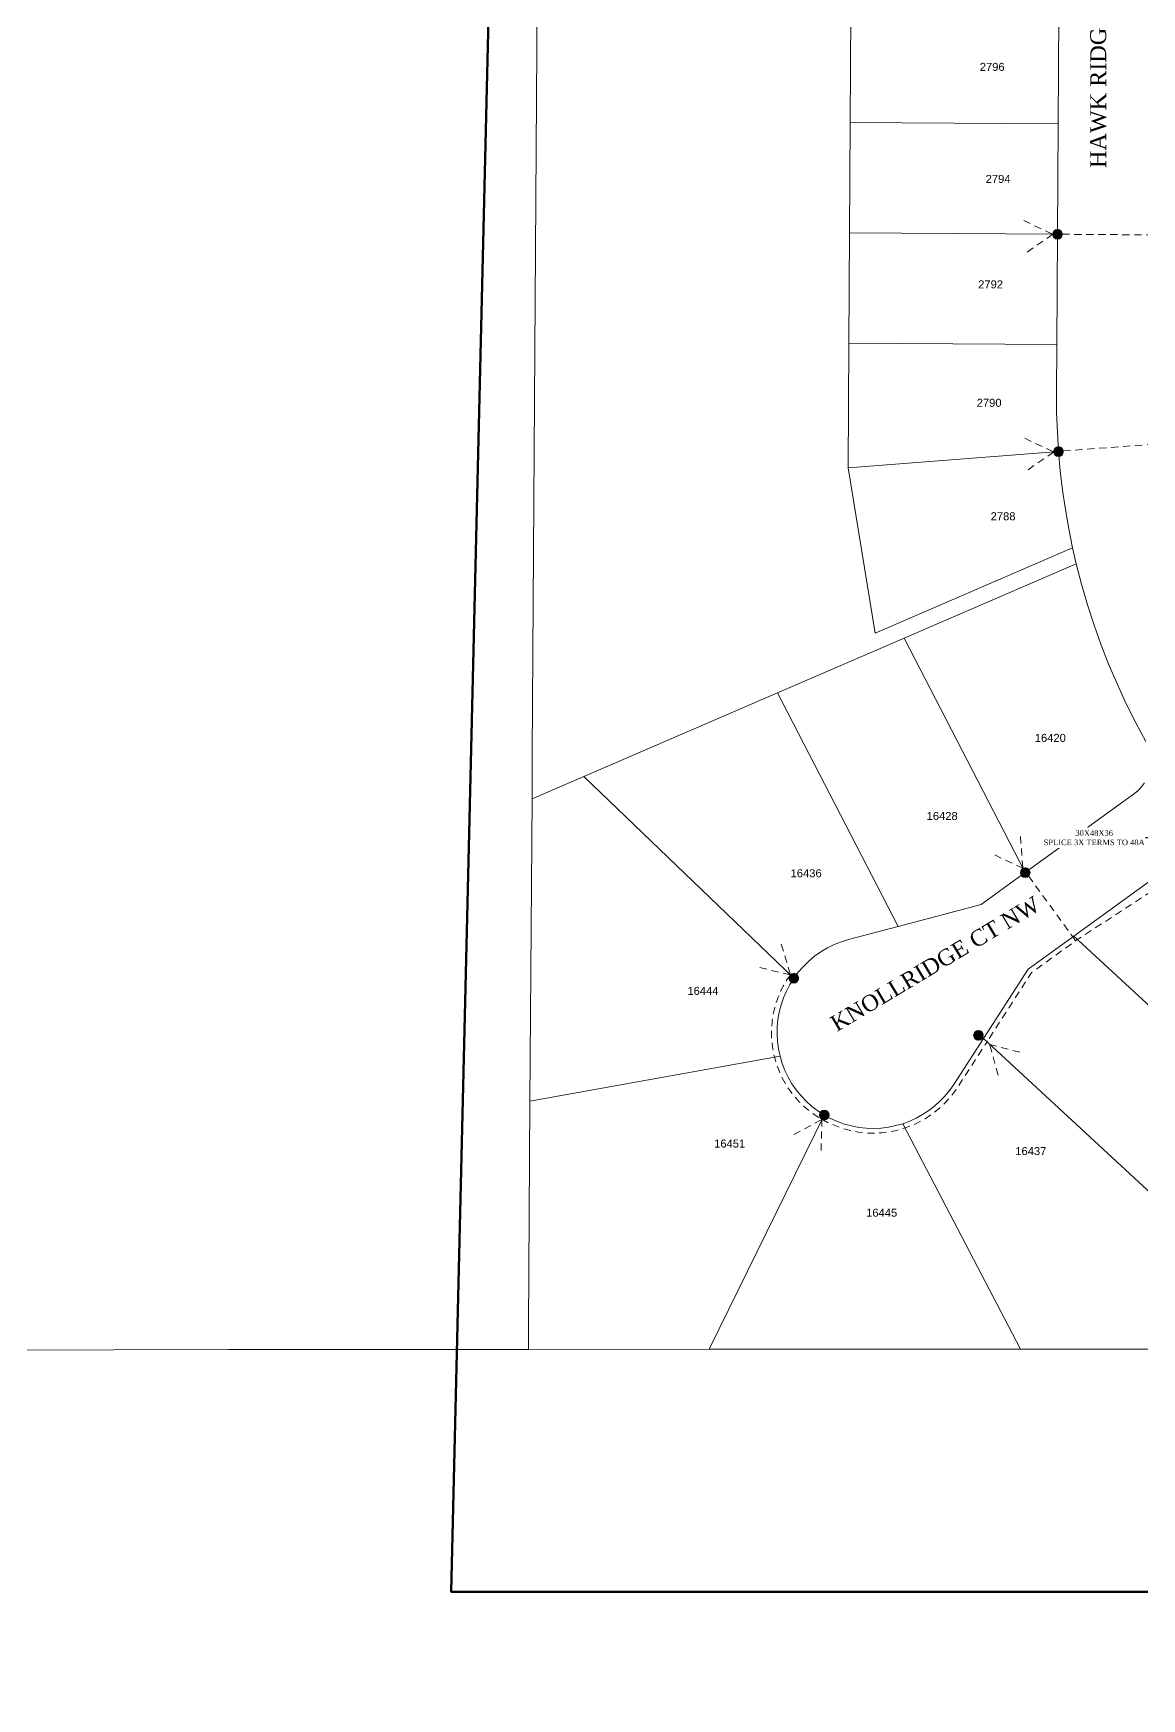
# Model space of a CAD drawing. Header units: feet. Extents: x 865220 to 2774701, y -2240498 to 961524.
# Drawn here: x 2763460 to 2764152, y 951817 to 952858 of the extents above; entities that cross this region are included whole.
import ezdxf
from ezdxf import colors
from ezdxf.entities.mleader import LeaderData, LeaderLine
from ezdxf.math import Vec2, Vec3

# ---------------------------------------------------------------- set-up
doc = ezdxf.new("R2010")
doc.units = ezdxf.units.FT
doc.header["$LTSCALE"] = 0.015
doc.header["$MEASUREMENT"] = 0
doc.linetypes.add('DASHED', pattern=[5, 3, -2])
for name, color, linetype, lineweight in [('DETAIL', 7, 'Continuous', 5), ('DROP BURIED', 7, 'DASHED', 5), ('Parcels', 7, 'Continuous', 0), ('PROP_TEL', 6, 'Continuous', 5), ('Route_3_PSAs', 1, 'Continuous', 100), ('RUNNING LINE (UNDERGROUND)', 10, 'Continuous', 40)]:
    doc.layers.add(name, color=color, linetype=linetype, lineweight=lineweight)
doc.layers.add('Scott County Addresses', color=7, linetype='Continuous')
doc.layers.add('STREET NAME', color=7, linetype='Continuous')
doc.styles.add('Dimensions 100', font='arial.ttf')
doc.styles.get("Standard").update_dxf_attribs({"font": 'times.ttf'})

# ---------------------------------------------------------------- blocks, each defined once
blk = doc.blocks.new('ACMAP_ANN_TEMPLATE_Scott County Address')
at = {"layer": 'Scott County Addresses', "style": 'Dimensions 100'}
blk.add_attdef('ScottCountyAddress', (0, 0), '', height=50, dxfattribs=at)
blk = doc.blocks.new('Proposed FlowerPot')
at = {"lineweight": 5, "ltscale": 100, "true_color": 0xffffff}
h = blk.add_hatch(color=7, dxfattribs=at)
h.dxf.hatch_style = 1
h.paths.add_polyline_path([(-0.06, 0, 0.414214), (0, -0.06, 0.414214), (0.06, 0, 0.414214), (0, 0.06, 0.414214)])
at = {"lineweight": 5, "ltscale": 100}
blk.add_circle((0, 0), 0.0604, dxfattribs=at)
at = {"layer": 'RUNNING LINE (UNDERGROUND)', "color": 6, "lineweight": 5, "const_width": 0.00907, "flags": 128}
blk.add_lwpolyline([(-0.06, 0, -0.414214), (0, 0.06, -0.414214), (0.06, 0, -0.414214), (0, -0.06, -0.414214), (-0.06, 0)], format="xyb", dxfattribs=at)
at = {"color": 18, "linetype": 'ByBlock', "lineweight": 5, "ltscale": 100, "true_color": 0x000000, "style": 'Dimensions 100'}
blk.add_text('F', height=0.0744, dxfattribs=at).set_placement((-0.029, -0.037))

msp = doc.modelspace()

# ---------------------------------------------------------------- linework, layer by layer
at = {"layer": 'DROP BURIED', "lineweight": 5, "ltscale": 100}
for points in [[(2764078.5, 952740.9), (2764096.6, 952732.3), (2764080.2, 952720.9)], [(2764079.1, 952604.8), (2764097.2, 952596.3), (2764080.8, 952584.9)], [(2764076.4, 952356), (2764078, 952336.1), (2764059.9, 952344.7)], [(2763927, 952288.7), (2763932.6, 952269.5), (2763913.2, 952274.2)], [(2764062.5, 952206.8), (2764057.2, 952226.1), (2764076.5, 952221)], [(2763934.8, 952169.7), (2763952.4, 952179.2), (2763951.8, 952159.2)]]:
    msp.add_lwpolyline(points, dxfattribs=at)
at = {"layer": 'DROP BURIED', "lineweight": 5, "ltscale": 100, "flags": 128}
for points in [[(2764102.6, 952732.3), (2764162.6, 952731.9)], [(2764103.2, 952596.9), (2764163.1, 952601.4)], [(2764378.2, 952478.5), (2764353.8, 952460.8), (2764194.9, 952345.5), (2764111.6, 952291.3), (2764083.4, 952270.9), (2764055.8, 952228.1)], [(2764081.5, 952331.3), (2764110.9, 952290.8)], [(2763952.3, 952179.3), (2763956.5, 952177), (2763961, 952175.1), (2763965.5, 952173.4), (2763970.2, 952172.2), (2763975, 952171.3), (2763979.8, 952170.7), (2763984.7, 952170.6), (2763989.6, 952170.8), (2763994.4, 952171.4), (2763999.1, 952172.3), (2764003.8, 952173.7), (2764008.3, 952175.3), (2764012.6, 952177.3), (2764016.8, 952179.6), (2764020.8, 952182.2), (2764024.6, 952185.1), (2764028.1, 952188.3), (2764031.4, 952191.8), (2764034.5, 952195.5), (2764037.2, 952199.3), (2764055.8, 952228.1)]]:
    msp.add_lwpolyline(points, dxfattribs=at)
msp.add_lwpolyline([(2763932.6, 952269.5, 0.447042), (2763952.3, 952179.3)], format="xyb", dxfattribs=at)
at = {"layer": 'Parcels', "lineweight": 5, "ltscale": 100}
for p, q in [((2763778.4, 953470.6), (2763771.3, 952407.6)), ((2763924.7, 952445.8), (2763803.5, 952393.5)), ((2763771.2, 952379.5), (2763771.3, 952407.6)), ((2763803.5, 952393.5), (2763771.2, 952379.5)), ((2763934.8, 952267.4), (2763803.5, 952393.5)), ((2763769.9, 952190.5), (2763771.2, 952379.5)), ((2763769.9, 952190.5), (2763926.2, 952218.7)), ((2763769, 952049.3), (2763769.9, 952190.5)), ((2763768.9, 952035.5), (2763769, 952049.3)), ((2763769, 952049.3), (2763768.9, 952035.5)), ((2762429.5, 952031.9), (2763581.7, 952035.4)), ((2763581.7, 952035.4), (2763625.1, 952035.5)), ((2763625.1, 952035.5), (2763663.3, 952035.5)), ((2763663.3, 952035.5), (2763768.9, 952035.5)), ((2763768.9, 952035.5), (2763882, 952035.6))]:
    msp.add_line(p, q, dxfattribs=at)
at = {"layer": 'Parcels', "lineweight": 5}
for p, q in [((2763970.5, 952871.2), (2763970.1, 952802.2)), ((2764100.1, 952801.3), (2764100.5, 952870.3)), ((2763970.1, 952802.2), (2763969.6, 952733.2)), ((2763969.6, 952733.2), (2763970.1, 952802.2)), ((2763970.1, 952802.2), (2764100.1, 952801.3)), ((2764099.6, 952732.3), (2764100.1, 952801.3)), ((2764100.1, 952801.3), (2764100.1, 952801.3)), ((2763969.2, 952664.2), (2763969.6, 952733.2)), ((2764099.6, 952732.3), (2763969.6, 952733.2)), ((2764099.2, 952663.4), (2764099.6, 952732.3)), ((2764099.6, 952732.3), (2764099.6, 952732.3)), ((2763969.2, 952664.2), (2763968.7, 952586.3)), ((2763968.7, 952586.3), (2763969.2, 952664.2)), ((2764099.2, 952663.4), (2763969.2, 952664.2)), ((2764099, 952632.8), (2764099.2, 952663.4)), ((2764099.2, 952663.4), (2764099.2, 952663.4)), ((2764099, 952620.7), (2764099, 952632.8)), ((2764099.5, 952608.6), (2764099, 952620.7)), ((2764100.2, 952596.5), (2764099.5, 952608.6)), ((2764100.2, 952596.5), (2763968.7, 952586.3)), ((2763968.7, 952586.3), (2764100.2, 952596.5)), ((2764101.3, 952584.4), (2764100.2, 952596.5)), ((2763968.7, 952586.3), (2763985.6, 952483)), ((2764102.7, 952572.3), (2764101.3, 952584.4)), ((2764104.5, 952560.3), (2764102.7, 952572.3)), ((2764106.6, 952548.3), (2764104.5, 952560.3)), ((2764109, 952536.3), (2764106.6, 952548.3)), ((2764109, 952536.3), (2763985.6, 952483)), ((2764109, 952536.3), (2764109, 952536.3)), ((2764111.3, 952526.4), (2764109, 952536.3)), ((2764003.8, 952480), (2764111.3, 952526.4)), ((2764111.3, 952526.4), (2764003.8, 952480)), ((2764114.6, 952513.6), (2764111.3, 952526.4)), ((2764118.3, 952500.8), (2764114.6, 952513.6)), ((2764122.4, 952488.1), (2764118.3, 952500.8)), ((2764126.9, 952475.6), (2764122.4, 952488.1)), ((2764003.8, 952480), (2763924.7, 952445.8)), ((2764079.4, 952333.4), (2764003.8, 952480)), ((2764003.8, 952480), (2764079.4, 952333.4)), ((2764131.7, 952463.2), (2764126.9, 952475.6)), ((2764137, 952451), (2764131.7, 952463.2)), ((2764000, 952299.7), (2763924.7, 952445.8)), ((2764142.5, 952438.9), (2764137, 952451)), ((2764148.5, 952427.1), (2764142.5, 952438.9)), ((2764154.8, 952415.4), (2764148.5, 952427.1)), ((2764079.4, 952333.4), (2764147.7, 952382.9)), ((2764147.7, 952382.9), (2764150, 952384.8)), ((2764150, 952384.8), (2764152.1, 952387)), ((2764152.1, 952387), (2764153.9, 952389.5)), ((2764051.8, 952313.4), (2764079.4, 952333.4)), ((2764079.4, 952333.4), (2764079.4, 952333.4)), ((2764000, 952299.7), (2764051.8, 952313.4)), ((2763969, 952291.6), (2764000, 952299.7)), ((2764000, 952299.7), (2764000, 952299.7)), ((2763955.8, 952286.3), (2763960, 952288.4)), ((2763960, 952288.4), (2763964.5, 952290.2)), ((2763964.5, 952290.2), (2763969, 952291.6)), ((2764109.8, 952293.7), (2764215.5, 952196)), ((2763940.8, 952274.8), (2763944.2, 952278.1)), ((2763944.2, 952278.1), (2763947.8, 952281.2)), ((2763947.8, 952281.2), (2763951.7, 952283.9)), ((2763951.7, 952283.9), (2763955.8, 952286.3)), ((2763932.3, 952263.5), (2763934.8, 952267.4)), ((2763934.8, 952267.4), (2763937.6, 952271.3)), ((2763934.8, 952267.4), (2763934.8, 952267.4)), ((2763937.6, 952271.3), (2763940.8, 952274.8)), ((2763928.3, 952255.2), (2763930.2, 952259.4)), ((2763930.2, 952259.4), (2763932.3, 952263.5)), ((2763924.9, 952241.7), (2763925.7, 952246.3)), ((2763925.7, 952246.3), (2763926.8, 952250.8)), ((2763926.8, 952250.8), (2763928.3, 952255.2)), ((2763924.3, 952232.4), (2763924.4, 952237.1)), ((2763924.4, 952237.1), (2763924.9, 952241.7)), ((2763924.6, 952227.8), (2763924.3, 952232.4)), ((2763925.2, 952223.2), (2763924.6, 952227.8)), ((2764164.2, 952127.2), (2764053.3, 952229.8)), ((2764053.3, 952229.8), (2764164.2, 952127.2)), ((2763926.2, 952218.7), (2763925.2, 952223.2)), ((2763927.5, 952214.2), (2763926.2, 952218.7)), ((2763929.2, 952209.8), (2763927.5, 952214.2)), ((2763931.3, 952205.5), (2763929.2, 952209.8)), ((2763933.6, 952201.4), (2763931.3, 952205.5)), ((2763936.3, 952197.6), (2763933.6, 952201.4)), ((2763939.3, 952193.9), (2763936.3, 952197.6)), ((2763942.5, 952190.5), (2763939.3, 952193.9)), ((2763946.1, 952187.3), (2763942.5, 952190.5)), ((2763949.8, 952184.5), (2763946.1, 952187.3)), ((2763953.8, 952181.9), (2763949.8, 952184.5)), ((2763882, 952035.6), (2763953.8, 952181.9)), ((2764076.4, 952035.6), (2764002.9, 952176.5)), ((2764002.9, 952176.5), (2764002.9, 952176.5)), ((2763882, 952035.6), (2764076.4, 952035.6)), ((2764076.4, 952035.6), (2764164.3, 952035.7))]:
    msp.add_line(p, q, dxfattribs=at)
for points in [[(2764053.3, 952229.8), (2764081.2, 952273), (2764109.8, 952293.7), (2764180.1, 952344.7)], [(2763953.8, 952181.9), (2763953.8, 952181.9), (2763957.8, 952179.7), (2763962.1, 952177.8), (2763966.4, 952176.3), (2763970.9, 952175.1), (2763975.4, 952174.2), (2763980.1, 952173.7), (2763984.7, 952173.6), (2763989.3, 952173.8), (2763993.9, 952174.3), (2763998.4, 952175.3), (2764002.9, 952176.5), (2764007.2, 952178.1), (2764011.3, 952180), (2764015.3, 952182.2), (2764019.1, 952184.7), (2764022.7, 952187.4), (2764026.1, 952190.5), (2764029.2, 952193.8), (2764032.1, 952197.3), (2764034.7, 952201), (2764053.3, 952229.8)]]:
    msp.add_lwpolyline(points, dxfattribs=at)
at = {"layer": 'Route_3_PSAs', "ltscale": 50, "flags": 128}
msp.add_lwpolyline([(2765847.9, 957447.7), (2768617.2, 957421.7), (2768600.1, 956806.7), (2768477.8, 956145.2), (2768507.8, 955585.1), (2769992.3, 955585.1), (2769862.1, 953817.7), (2766205.5, 950780.9), (2765276.3, 950776.5), (2764380.6, 951884), (2763720.6, 951884), (2763786.2, 954650.6), (2764381.1, 954801.5), (2766461.2, 954801.5), (2766410.2, 955994.1), (2765829.7, 956000.3), (2765847.9, 957447.7)], dxfattribs=at)

# ---------------------------------------------------------------- block references
at = {"layer": 'PROP_TEL', "lineweight": 5, "xscale": 50, "yscale": 50, "zscale": 50}
for p in [(2764099.6, 952732.3), (2764100.2, 952596.5), (2764079.4, 952333.4), (2763934.8, 952267.4), (2764050.2, 952231.7), (2763953.8, 952181.9)]:
    msp.add_blockref('Proposed FlowerPot', p, dxfattribs=at)
at = {"layer": 'Scott County Addresses', "lineweight": 5, "xscale": 0.1, "yscale": 0.1, "zscale": 0.1}
for p, values in [((2764051, 952834.4), {'ScottCountyAddress': '2796'}), ((2764054.7, 952764.4), {'ScottCountyAddress': '2794'}), ((2764050, 952698.5), {'ScottCountyAddress': '2792'}), ((2764049.1, 952624.5), {'ScottCountyAddress': '2790'}), ((2764057.8, 952553.6), {'ScottCountyAddress': '2788'}), ((2764085.4, 952415.1), {'ScottCountyAddress': '16420'}), ((2764017.8, 952366.3), {'ScottCountyAddress': '16428'}), ((2763932.8, 952330.5), {'ScottCountyAddress': '16436'}), ((2763868.3, 952257), {'ScottCountyAddress': '16444'}), ((2763885, 952161.6), {'ScottCountyAddress': '16451'}), ((2764073.2, 952156.9), {'ScottCountyAddress': '16437'}), ((2763980, 952118.4), {'ScottCountyAddress': '16445'})]:
    msp.add_blockref('ACMAP_ANN_TEMPLATE_Scott County Address', p, dxfattribs=at).add_auto_attribs(values)

# ---------------------------------------------------------------- texts
at = {"layer": 'STREET NAME', "lineweight": 5, "ltscale": 40, "char_height": 10, "attachment_point": 1}
for s, insert, rotation in [('HAWK RIDGE RD NW', (2764120, 952773.7), 89.9956), ('KNOLLRIDGE CT NW', (2763956.5, 952242.3), 30.9523)]:
    msp.add_mtext(s, dxfattribs=dict(at, insert=insert, rotation=rotation))

# ---------------------------------------------------------------- next in the draw order: leaders
at = {"layer": 'DETAIL', "lineweight": 5, "ltscale": 5}
ml = msp.add_multileader_mtext('Standard', dxfattribs=at)
ml.set_content('30X48X36\\PSPLICE 3X TERMS TO 48A', color=256)
ml.set_leader_properties()
ml.build(insert=Vec2(0, 0))
ml.multileader.update_dxf_attribs({"has_text_frame": 1, "text_left_attachment_type": 2, "text_right_attachment_type": 2, "dogleg_length": 3})
ctx = ml.context
ctx.base_point, ctx.char_height, ctx.landing_gap_size, ctx.plane_origin = Vec3(2764090.3, 952355.2), 3.5, 1.5, Vec3(2764293.4, 952380.3)
ctx.left_attachment, ctx.right_attachment, ctx.text_align_type = 2, 2, 1
notes = []
notes.append((ctx, [(0, (1, 1, 0), (2764157.6, 952355.2), (-1, 0), 3, [(0, [(2764187.9, 952353.7)], 0, [])])]))
ctx.mtext.insert, ctx.mtext.alignment, ctx.mtext.flow_direction = Vec3(2764122.5, 952359.9), 2, 5
ctx.mtext.has_bg_fill, ctx.mtext.bg_color, ctx.mtext.bg_scale_factor, ctx.mtext.bg_transparency, ctx.mtext.use_window_bg_color = 1, -1027028792, 1.5, 0, 1
for ctx, leaders in notes:
    for number, flags, end, landing, length, lines in leaders:
        leader = LeaderData()
        leader.index, (leader.has_last_leader_line, leader.has_dogleg_vector, leader.attachment_direction) = number, flags
        leader.last_leader_point, leader.dogleg_vector, leader.dogleg_length = Vec3(end), Vec3(landing), length
        for number, points, colour, breaks in lines:
            line = LeaderLine()
            line.index, line.vertices, line.color, line.breaks = number, Vec3.list(points), colors.encode_raw_color(colour), breaks
            leader.lines.append(line)
        ctx.leaders.append(leader)

doc.saveas('drawing.dxf')
